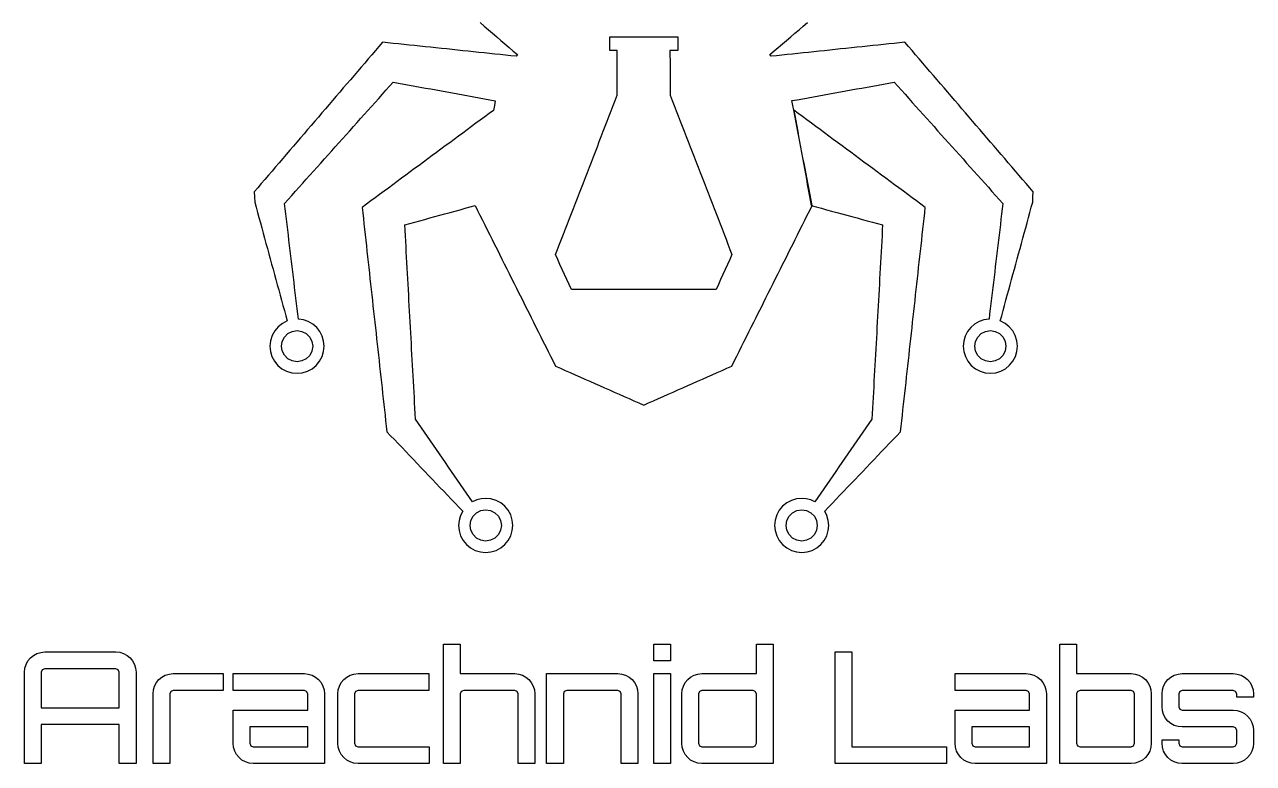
# Model space of a CAD drawing. Extents: x 0 to 20, y 0 to 20.
# Drawn here: x 0.05 to 19.96, y 0.04 to 12.01 of the extents above; entities that cross this region are included whole.
import ezdxf

# ---------------------------------------------------------------- set-up
doc = ezdxf.new("R2010")
doc.units = 0
doc.layers.get('0').update_dxf_attribs({"linetype": 'CONTINUOUS'})
doc.layers.add('Beaker', color=7, linetype='CONTINUOUS')

msp = doc.modelspace()

# ---------------------------------------------------------------- linework, layer by layer
at = {"color": 7}
for points in [[(7.427802, 12.045437), (7.495167, 11.987982), (7.562446, 11.930601), (7.62982, 11.87314), (7.697167, 11.815702), (7.764511, 11.758265), (7.831816, 11.700863), (7.899087, 11.643488), (7.966433, 11.58605), (8.033682, 11.528694), (8.01409, 11.500697), (7.927494, 11.509757), (7.840858, 11.518816), (7.754115, 11.527903), (7.667486, 11.536963), (7.580849, 11.546022), (7.494183, 11.555081), (7.407443, 11.564169), (7.320716, 11.573257), (7.234157, 11.582316), (7.147488, 11.591375), (7.060792, 11.600463), (6.974086, 11.60955), (6.887371, 11.618638), (6.800783, 11.627697), (6.714072, 11.636785), (6.627475, 11.645844), (6.540899, 11.654903), (6.454207, 11.663963), (6.367638, 11.673022), (6.280965, 11.682081), (6.194401, 11.691141), (6.107797, 11.7002), (6.021083, 11.709288), (5.934424, 11.718347), (5.847746, 11.727406), (5.789956, 11.660048), (5.732212, 11.592744), (5.674457, 11.525428), (5.61667, 11.458076), (5.55895, 11.3908), (5.501204, 11.323496), (5.443385, 11.256104), (5.385588, 11.18874), (5.327855, 11.121447), (5.270117, 11.054151), (5.212357, 10.98683), (5.154638, 10.919557), (5.09688, 10.852238), (5.039114, 10.784908), (4.981369, 10.717604), (4.92357, 10.650237), (4.865772, 10.582871), (4.807946, 10.515471), (4.750189, 10.448152), (4.692441, 10.380845), (4.634695, 10.313538), (4.576921, 10.2462), (4.519166, 10.178884), (4.46141, 10.111568), (4.403682, 10.044284), (4.34589, 9.976923), (4.288157, 9.909633), (4.230391, 9.842306), (4.172582, 9.774925), (4.114783, 9.707559), (4.056996, 9.640204), (3.999203, 9.572846), (3.941441, 9.505522), (3.883705, 9.438226), (3.825976, 9.370941), (3.768168, 9.303563), (3.772365, 9.220996), (3.776561, 9.138429), (3.799424, 9.054759), (3.822293, 8.971069), (3.845156, 8.887404), (3.868024, 8.803711), (3.890887, 8.720046), (3.913769, 8.636308), (3.936646, 8.552587), (3.95952, 8.468877), (3.982426, 8.385051), (4.005291, 8.301372), (4.028148, 8.217722), (4.051048, 8.133919), (4.073936, 8.050164), (4.096836, 7.966361), (4.119715, 7.882631), (4.142609, 7.79885), (4.165486, 7.715129), (4.188343, 7.631484), (4.211234, 7.547712), (4.234126, 7.463937), (4.25698, 7.380295), (4.279879, 7.296495), (4.302751, 7.212791), (4.225006, 7.172681), (4.156582, 7.118153), (4.100077, 7.051368), (4.0578, 6.974798), (4.031666, 6.891325), (4.022861, 6.80415), (4.031254, 6.718343), (4.056293, 6.635883), (4.096985, 6.559999), (4.151732, 6.493409), (4.218271, 6.438754), (4.294155, 6.398097), (4.376638, 6.373092), (4.462289, 6.364738), (4.547954, 6.373092), (4.630325, 6.398069), (4.706281, 6.438751), (4.77293, 6.493508), (4.82763, 6.56007), (4.86832, 6.635982), (4.89335, 6.718492), (4.901715, 6.804164), (4.893881, 6.887021), (4.870442, 6.966803), (4.832219, 7.040553), (4.780608, 7.105806), (4.717643, 7.160136), (4.645547, 7.201674), (4.56692, 7.22888), (4.484679, 7.240818), (4.474494, 7.326111), (4.46432, 7.411314), (4.454137, 7.496599), (4.443957, 7.581853), (4.433778, 7.667115), (4.423595, 7.752399), (4.413418, 7.837645), (4.403241, 7.922867), (4.393064, 8.008096), (4.382896, 8.093245), (4.37271, 8.178547), (4.362536, 8.263761), (4.352362, 8.348969), (4.342185, 8.434195), (4.332011, 8.519395), (4.321837, 8.604598), (4.311669, 8.689761), (4.301483, 8.775071), (4.291295, 8.860393), (4.281124, 8.94557), (4.27095, 9.030776), (4.260764, 9.116077), (4.319465, 9.18159), (4.37816, 9.247096), (4.436901, 9.312657), (4.495598, 9.378166), (4.554273, 9.44365), (4.612955, 9.509142), (4.671662, 9.574663), (4.730302, 9.640108), (4.78894, 9.705552), (4.847626, 9.771048), (4.906355, 9.836594), (4.965041, 9.902092), (5.023698, 9.967556), (5.082407, 10.033077), (5.141118, 10.098603), (5.199744, 10.164031), (5.258454, 10.229557), (5.317159, 10.295075), (5.375811, 10.360534), (5.43449, 10.426023), (5.493187, 10.49153), (5.551857, 10.557011), (5.610518, 10.622478), (5.669212, 10.687985), (5.727847, 10.753426), (5.786519, 10.818908), (5.845184, 10.88438), (5.903906, 10.949918), (5.962579, 11.015399), (6.021268, 11.0809), (6.108308, 11.065152), (6.195299, 11.049404), (6.282288, 11.033656), (6.369438, 11.01788), (6.456431, 11.002132), (6.543526, 10.986356), (6.63061, 10.970579), (6.717763, 10.954803), (6.804865, 10.939027), (6.891983, 10.923251), (6.979033, 10.907475), (7.066056, 10.891727), (7.15303, 10.875979), (7.240105, 10.860202), (7.327213, 10.844426), (7.414253, 10.828678), (7.501226, 10.81293), (7.588394, 10.797154), (7.675415, 10.781406), (7.660022, 10.703036), (7.644627, 10.624665), (7.573701, 10.572217), (7.502781, 10.519775), (7.431806, 10.467293), (7.360885, 10.414847), (7.289989, 10.362422), (7.219086, 10.30999), (7.148153, 10.257537), (7.0773, 10.205142), (7.006449, 10.15275), (6.935541, 10.100316), (6.864581, 10.047843), (6.793672, 9.995409), (6.722799, 9.943), (6.651863, 9.890543), (6.580924, 9.838087), (6.510089, 9.785706), (6.439151, 9.73325), (6.36822, 9.680799), (6.297352, 9.628393), (6.226452, 9.575964), (6.155532, 9.523519), (6.084642, 9.471099), (6.013764, 9.418685), (5.942845, 9.366245), (5.871999, 9.313856), (5.801107, 9.261433), (5.730224, 9.209016), (5.659272, 9.156548), (5.58838, 9.104125), (5.517468, 9.051688), (5.527238, 8.963011), (5.537006, 8.87434), (5.546759, 8.785818), (5.556513, 8.697282), (5.566275, 8.608673), (5.576043, 8.520004), (5.585808, 8.431361), (5.595564, 8.342808), (5.605335, 8.254123), (5.6151, 8.165488), (5.624862, 8.07689), (5.634618, 7.988332), (5.644386, 7.899669), (5.654151, 7.811031), (5.663913, 7.722433), (5.67368, 7.633779), (5.683442, 7.545172), (5.693207, 7.456535), (5.702972, 7.367897), (5.71274, 7.279226), (5.722496, 7.190681), (5.732253, 7.10212), (5.742021, 7.013454), (5.751785, 6.924817), (5.761545, 6.836238), (5.771301, 6.74768), (5.781063, 6.659079), (5.790822, 6.570489), (5.800584, 6.481877), (5.810347, 6.393277), (5.8201, 6.304746), (5.829859, 6.216157), (5.839619, 6.127561), (5.849383, 6.038927), (5.859146, 5.95032), (5.868905, 5.861734), (5.878656, 5.77322), (5.888423, 5.684549), (5.898185, 5.595939), (5.90795, 5.507313), (5.917709, 5.418724), (5.979167, 5.354326), (6.040643, 5.289909), (6.102073, 5.225543), (6.163461, 5.161216), (6.224953, 5.096784), (6.286417, 5.032378), (6.347874, 4.967984), (6.409304, 4.903614), (6.470781, 4.839194), (6.532242, 4.774794), (6.593672, 4.710428), (6.655052, 4.646109), (6.71653, 4.581692), (6.777902, 4.517385), (6.839304, 4.453044), (6.900713, 4.388697), (6.962174, 4.324297), (7.023555, 4.259978), (7.084966, 4.195632), (7.146424, 4.131232), (7.109918, 4.059321), (7.087013, 3.982004), (7.079252, 3.901723), (7.087639, 3.815916), (7.11267, 3.733456), (7.153351, 3.657572), (7.208087, 3.590982), (7.274621, 3.536327), (7.350507, 3.49567), (7.433002, 3.470665), (7.518678, 3.462311), (7.604487, 3.470721), (7.686946, 3.495755), (7.762829, 3.536457), (7.829419, 3.591213), (7.884074, 3.657759), (7.924733, 3.733643), (7.949743, 3.816111), (7.958103, 3.901737), (7.949741, 3.987315), (7.924716, 4.069524), (7.883954, 4.145097), (7.829124, 4.211222), (7.762451, 4.265392), (7.686506, 4.305552), (7.60416, 4.330162), (7.518677, 4.338374), (7.444891, 4.332052), (7.373349, 4.313144), (7.305961, 4.28239), (7.25736, 4.352934), (7.208787, 4.423439), (7.160215, 4.493944), (7.111552, 4.564578), (7.062977, 4.635086), (7.014345, 4.705675), (6.965719, 4.776256), (6.917154, 4.84675), (6.868513, 4.917353), (6.819862, 4.987971), (6.771248, 5.058535), (6.722649, 5.129076), (6.674076, 5.199581), (6.625446, 5.270168), (6.576798, 5.340782), (6.528186, 5.411341), (6.479613, 5.481848), (6.430928, 5.552514), (6.382326, 5.623061), (6.377503, 5.710485), (6.372686, 5.797838), (6.367865, 5.885209), (6.363042, 5.97263), (6.358225, 6.059947), (6.353407, 6.147306), (6.348581, 6.234772), (6.343758, 6.322207), (6.33894, 6.409544), (6.334123, 6.496889), (6.329302, 6.584268), (6.324485, 6.671584), (6.319664, 6.75896), (6.314844, 6.846348), (6.310027, 6.933704), (6.305203, 7.021139), (6.30038, 7.108577), (6.295554, 7.196055), (6.290734, 7.283431), (6.285914, 7.37079), (6.281096, 7.458149), (6.276276, 7.545548), (6.271455, 7.632918), (6.266635, 7.720291), (6.261817, 7.807622), (6.256994, 7.895049), (6.252177, 7.982385), (6.247356, 8.069772), (6.242533, 8.157225), (6.23771, 8.244663), (6.232887, 8.332084), (6.228064, 8.419511), (6.223243, 8.506892), (6.218426, 8.594234), (6.213608, 8.681565), (6.208785, 8.769018), (6.290138, 8.791398), (6.37152, 8.813806), (6.452899, 8.836215), (6.534296, 8.858623), (6.615738, 8.881032), (6.697041, 8.903412), (6.778367, 8.925792), (6.859675, 8.948172), (6.941084, 8.970581), (7.022416, 8.992961), (7.10382, 9.015369), (7.185273, 9.037778), (7.266524, 9.06013), (7.347935, 9.082538), (7.387374, 9.003745), (7.426788, 8.925002), (7.466212, 8.846239), (7.505668, 8.767412), (7.545078, 8.688675), (7.584521, 8.609872), (7.623989, 8.531022), (7.663459, 8.452167), (7.702877, 8.373418), (7.742325, 8.294605), (7.781781, 8.215777), (7.821242, 8.136941), (7.860644, 8.058224), (7.900063, 7.97947), (7.939495, 7.90069), (7.978921, 7.821922), (8.018364, 7.743123), (8.057814, 7.664307), (8.097282, 7.585457), (8.136728, 7.506649), (8.176162, 7.427866), (8.215561, 7.349152), (8.255029, 7.270299), (8.294475, 7.191494), (8.333952, 7.112624), (8.373396, 7.033819), (8.412789, 6.955119), (8.452195, 6.87639), (8.491624, 6.797619), (8.531112, 6.71873), (8.570515, 6.640006), (8.609983, 6.561156), (8.649421, 6.482366), (8.728866, 6.447229), (8.808316, 6.412089), (8.887813, 6.376933), (8.96726, 6.341794), (9.04672, 6.306651), (9.12612, 6.271534), (9.20554, 6.236412), (9.285011, 6.201264), (9.364482, 6.166116), (9.443953, 6.130968), (9.523408, 6.095828), (9.602903, 6.060669), (9.682341, 6.025535), (9.761858, 5.990368), (9.841334, 5.95522), (9.920831, 5.92006), (10.000188, 5.884963), (10.079656, 5.849815), (10.158946, 5.884952), (10.23824, 5.920091), (10.317581, 5.955251), (10.396873, 5.990387), (10.476178, 6.02553), (10.555423, 6.060647), (10.634686, 6.095769), (10.714002, 6.130917), (10.793318, 6.166065), (10.872633, 6.201213), (10.951932, 6.236355), (11.031272, 6.271512), (11.110554, 6.306646), (11.189916, 6.341813), (11.269236, 6.376964), (11.348578, 6.412123), (11.427779, 6.44722), (11.507092, 6.482366), (11.54653, 6.561159), (11.585945, 6.639902), (11.625369, 6.718665), (11.664825, 6.797492), (11.704235, 6.876229), (11.743678, 6.955031), (11.783146, 7.033881), (11.822616, 7.112737), (11.862033, 7.191486), (11.901482, 7.270299), (11.940938, 7.349126), (11.980399, 7.427962), (12.0198, 7.50668), (12.059219, 7.585434), (12.098651, 7.664213), (12.138077, 7.742982), (12.177521, 7.821781), (12.216971, 7.900597), (12.256439, 7.979447), (12.295885, 8.058255), (12.335318, 8.137037), (12.374717, 8.215752), (12.414186, 8.294605), (12.453632, 8.37341), (12.493109, 8.45228), (12.532553, 8.531084), (12.571946, 8.609785), (12.611352, 8.688514), (12.650781, 8.767285), (12.690268, 8.846174), (12.729671, 8.924897), (12.769139, 9.003747), (12.808577, 9.082538), (12.792098, 9.168359), (12.775616, 9.254183), (12.759126, 9.340058), (12.742644, 9.425878), (12.726163, 9.511716), (12.709692, 9.597487), (12.693219, 9.683276), (12.676734, 9.769126), (12.66025, 9.854972), (12.643765, 9.940821), (12.627283, 10.026651), (12.610793, 10.112522), (12.594314, 10.198335), (12.577818, 10.284232), (12.561333, 10.370084), (12.544843, 10.455959), (12.528381, 10.541684), (12.511897, 10.627527), (12.496501, 10.704498), (12.481106, 10.781468), (12.568293, 10.797216), (12.655431, 10.812964), (12.742567, 10.828712), (12.829865, 10.844488), (12.917005, 10.860236), (13.004247, 10.876012), (13.091479, 10.891789), (13.17878, 10.907565), (13.266029, 10.923341), (13.353294, 10.939117), (13.440492, 10.954865), (13.527662, 10.970613), (13.614783, 10.986361), (13.702006, 11.002138), (13.789261, 11.017914), (13.876448, 11.033662), (13.963568, 11.04941), (14.050884, 11.065186), (14.138051, 11.080934), (14.196752, 11.015422), (14.255447, 10.949912), (14.314188, 10.884355), (14.372885, 10.818846), (14.431561, 10.753361), (14.490243, 10.687869), (14.548949, 10.622348), (14.607589, 10.556904), (14.666227, 10.491459), (14.724913, 10.425964), (14.783642, 10.360418), (14.842329, 10.29492), (14.900986, 10.229455), (14.959694, 10.163935), (15.018405, 10.098408), (15.077031, 10.032978), (15.135742, 9.967454), (15.194446, 9.901937), (15.253098, 9.836478), (15.311778, 9.770988), (15.370474, 9.705482), (15.429144, 9.64), (15.487805, 9.574531), (15.5465, 9.509027), (15.605134, 9.443585), (15.663806, 9.378104), (15.722472, 9.312631), (15.781194, 9.247094), (15.839866, 9.181612), (15.898556, 9.116111), (15.88837, 9.030815), (15.878196, 8.945615), (15.868014, 8.860328), (15.857834, 8.775077), (15.847654, 8.689815), (15.837471, 8.60453), (15.827292, 8.519285), (15.817115, 8.434059), (15.806938, 8.348834), (15.796769, 8.263682), (15.786584, 8.178383), (15.77641, 8.093166), (15.766236, 8.00796), (15.756059, 7.922735), (15.745885, 7.837532), (15.735711, 7.752332), (15.725542, 7.667168), (15.715357, 7.581858), (15.705169, 7.496537), (15.694997, 7.411359), (15.684823, 7.326151), (15.674638, 7.240852), (15.59233, 7.228914), (15.513739, 7.201736), (15.441684, 7.160232), (15.378738, 7.10593), (15.327111, 7.040669), (15.288852, 6.966837), (15.265422, 6.887024), (15.257602, 6.804223), (15.265998, 6.718416), (15.291045, 6.635957), (15.331748, 6.560073), (15.386506, 6.493482), (15.453051, 6.438827), (15.528933, 6.39817), (15.611403, 6.373165), (15.697029, 6.364812), (15.782582, 6.373165), (15.864778, 6.398198), (15.940452, 6.43903), (16.006549, 6.493863), (16.060701, 6.560527), (16.100849, 6.636456), (16.125444, 6.71878), (16.133654, 6.804237), (16.125108, 6.891023), (16.099542, 6.974499), (16.057963, 7.051153), (16.002111, 7.118068), (15.934099, 7.17274), (15.856564, 7.212878), (15.879427, 7.296548), (15.902296, 7.380239), (15.925159, 7.463901), (15.948027, 7.547594), (15.97089, 7.631258), (15.993772, 7.714997), (16.016649, 7.798718), (16.039523, 7.882428), (16.062429, 7.966253), (16.085294, 8.049932), (16.108151, 8.133583), (16.131051, 8.217386), (16.153939, 8.301141), (16.176839, 8.384944), (16.199718, 8.468674), (16.222612, 8.552454), (16.245489, 8.636176), (16.268346, 8.719821), (16.291237, 8.803593), (16.314131, 8.887367), (16.336986, 8.97101), (16.359885, 9.054813), (16.382759, 9.138517), (16.386956, 9.221084), (16.391153, 9.303651), (16.333362, 9.371009), (16.275618, 9.43831), (16.217864, 9.505626), (16.160076, 9.572981), (16.102356, 9.640257), (16.04461, 9.707562), (15.98679, 9.774953), (15.928994, 9.842317), (15.871261, 9.909607), (15.813523, 9.976903), (15.755764, 10.044225), (15.698044, 10.111501), (15.640286, 10.178819), (15.582521, 10.246146), (15.524775, 10.313453), (15.466977, 10.38082), (15.409179, 10.448186), (15.351352, 10.515586), (15.293595, 10.582902), (15.235847, 10.650212), (15.178101, 10.717516), (15.120327, 10.784855), (15.062572, 10.85217), (15.004816, 10.919489), (14.947088, 10.986773), (14.889296, 11.054131), (14.831563, 11.121422), (14.773797, 11.188751), (14.715988, 11.256129), (14.658189, 11.323498), (14.600402, 11.390851), (14.54261, 11.458211), (14.484847, 11.525536), (14.427111, 11.592829), (14.369382, 11.660116), (14.311574, 11.727494), (14.224867, 11.718434), (14.138119, 11.709375), (14.051264, 11.700288), (13.964522, 11.691228), (13.877774, 11.682169), (13.790996, 11.67311), (13.704143, 11.664022), (13.617305, 11.654934), (13.530634, 11.645875), (13.443852, 11.636816), (13.357045, 11.627728), (13.270227, 11.618641), (13.1834, 11.609553), (13.096699, 11.600494), (13.009877, 11.591406), (12.923168, 11.582347), (12.83648, 11.573288), (12.749676, 11.5642), (12.662995, 11.555141), (12.57621, 11.546081), (12.489534, 11.537022), (12.402819, 11.527963), (12.315992, 11.518875), (12.229221, 11.509816), (12.142432, 11.500756), (12.125639, 11.528753), (12.193008, 11.586211), (12.260342, 11.64364), (12.327602, 11.701004), (12.394986, 11.758473), (12.462265, 11.815855), (12.529633, 11.873312), (12.59693, 11.930708), (12.66422, 11.988098), (12.731501, 12.045479)], [(9.528268, 11.814159), (9.591243, 11.814159), (9.654218, 11.814159), (9.739305, 11.814159), (9.824346, 11.814159), (9.909359, 11.814159), (9.994414, 11.814159), (10.079437, 11.814159), (10.164643, 11.814159), (10.249725, 11.814159), (10.334816, 11.814159), (10.420005, 11.814159), (10.505082, 11.814159), (10.568057, 11.814159), (10.631032, 11.814159), (10.631032, 11.741464), (10.631032, 11.668597), (10.631032, 11.595846), (10.568057, 11.595846), (10.505082, 11.595846), (10.505393, 11.515012), (10.505703, 11.434223), (10.506013, 11.353276), (10.506324, 11.272473), (10.506634, 11.191599), (10.506945, 11.110723), (10.507255, 11.029903), (10.507566, 10.948975), (10.507876, 10.868133), (10.540221, 10.784832), (10.572543, 10.701588), (10.604866, 10.618344), (10.637196, 10.535082), (10.669527, 10.451816), (10.701837, 10.368602), (10.734151, 10.285381), (10.766484, 10.202108), (10.798775, 10.118949), (10.831066, 10.035786), (10.863371, 9.952587), (10.895713, 9.869289), (10.928013, 9.786104), (10.960343, 9.702843), (10.992655, 9.619627), (11.024982, 9.536368), (11.057324, 9.453073), (11.089643, 9.36984), (11.121983, 9.286551), (11.15428, 9.203374), (11.186581, 9.120184), (11.218887, 9.036982), (11.251236, 8.95367), (11.283571, 8.870395), (11.31587, 8.78721), (11.348185, 8.703985), (11.380519, 8.620713), (11.412847, 8.537457), (11.445169, 8.454213), (11.477497, 8.370954), (11.50988, 8.287552), (11.473124, 8.207249), (11.436346, 8.126897), (11.399545, 8.046495), (11.362772, 7.966155), (11.325966, 7.885741), (11.289146, 7.805296), (11.252382, 7.724976), (11.165598, 7.724976), (11.078646, 7.724976), (10.991782, 7.724976), (10.904922, 7.724976), (10.818119, 7.724976), (10.731223, 7.724976), (10.644333, 7.724976), (10.557427, 7.724976), (10.470546, 7.724976), (10.383633, 7.724976), (10.296849, 7.724976), (10.209987, 7.724976), (10.123138, 7.724976), (10.036238, 7.724976), (9.949344, 7.724976), (9.862553, 7.724976), (9.775677, 7.724976), (9.688758, 7.724976), (9.601953, 7.724976), (9.515089, 7.724976), (9.428256, 7.724976), (9.341354, 7.724976), (9.254403, 7.724976), (9.167487, 7.724976), (9.080627, 7.724976), (8.993741, 7.724976), (8.906908, 7.724976), (8.870152, 7.805279), (8.833375, 7.885631), (8.796573, 7.966036), (8.759801, 8.046373), (8.722995, 8.126787), (8.686174, 8.207232), (8.64941, 8.287552), (8.681755, 8.370853), (8.714077, 8.454097), (8.7464, 8.537341), (8.77873, 8.620605), (8.811061, 8.703872), (8.843372, 8.787085), (8.875685, 8.870304), (8.908018, 8.953577), (8.940309, 9.036739), (8.9726, 9.119902), (9.004905, 9.203101), (9.037247, 9.286396), (9.069548, 9.369581), (9.101877, 9.452845), (9.134189, 9.536061), (9.166517, 9.619316), (9.198859, 9.702611), (9.231178, 9.785847), (9.263518, 9.869137), (9.295814, 9.952313), (9.328116, 10.035504), (9.360422, 10.118706), (9.392771, 10.202018), (9.425105, 10.285293), (9.457405, 10.368478), (9.48972, 10.451703), (9.522053, 10.534972), (9.554381, 10.618231), (9.586703, 10.701475), (9.619031, 10.784733), (9.651415, 10.868133), (9.651415, 10.948967), (9.651415, 11.029756), (9.651415, 11.110706), (9.651415, 11.191506), (9.651415, 11.272379), (9.651415, 11.353259), (9.651415, 11.434079), (9.651415, 11.515003), (9.651415, 11.595846), (9.589839, 11.595846), (9.528263, 11.595846), (9.528265, 11.66854), (9.528266, 11.74141), (9.528268, 11.814159)], [(12.511905, 10.627533), (12.527503, 10.541712), (12.543104, 10.455888), (12.558714, 10.370013), (12.574313, 10.284192), (12.589914, 10.198357), (12.605504, 10.112584), (12.621097, 10.026794), (12.636701, 9.940945), (12.652305, 9.855099), (12.667909, 9.769253), (12.68351, 9.68342), (12.69912, 9.597549), (12.714715, 9.511736), (12.730328, 9.425839), (12.745932, 9.339987), (12.761542, 9.254112), (12.777123, 9.168387), (12.792727, 9.082544), (12.875413, 9.060164), (12.958127, 9.037755), (13.040839, 9.015347), (13.12357, 8.992938), (13.206346, 8.97053), (13.288981, 8.94815), (13.371639, 8.925769), (13.454279, 8.903389), (13.537021, 8.880981), (13.619685, 8.858601), (13.702422, 8.836192), (13.785209, 8.813784), (13.867792, 8.791432), (13.950536, 8.769023), (13.945713, 8.681599), (13.940895, 8.594243), (13.936075, 8.506873), (13.931252, 8.419454), (13.926434, 8.332135), (13.921617, 8.244778), (13.916791, 8.157309), (13.911967, 8.069877), (13.90715, 7.982538), (13.902332, 7.895193), (13.897512, 7.807817), (13.892695, 7.720497), (13.887874, 7.633124), (13.883054, 7.545737), (13.878236, 7.458378), (13.873413, 7.370942), (13.86859, 7.283507), (13.863764, 7.196027), (13.858944, 7.108653), (13.854126, 7.021292), (13.849309, 6.933935), (13.844488, 6.846534), (13.839668, 6.759164), (13.834847, 6.671793), (13.83003, 6.584462), (13.825207, 6.497036), (13.820389, 6.409699), (13.815569, 6.322312), (13.810746, 6.234857), (13.805922, 6.147419), (13.801099, 6.06), (13.796276, 5.972573), (13.791456, 5.885192), (13.786638, 5.797847), (13.781821, 5.710516), (13.776998, 5.623067), (13.728397, 5.55252), (13.679823, 5.482015), (13.631251, 5.411513), (13.582588, 5.340878), (13.534013, 5.270371), (13.485382, 5.199781), (13.436756, 5.1292), (13.38819, 5.058707), (13.339549, 4.988103), (13.290899, 4.917486), (13.242285, 4.846922), (13.193685, 4.77638), (13.145113, 4.705875), (13.096483, 4.635289), (13.047834, 4.564674), (12.999223, 4.494113), (12.950649, 4.423608), (12.901964, 4.352942), (12.853362, 4.282395), (12.785985, 4.313115), (12.714381, 4.332052), (12.640647, 4.338374), (12.555124, 4.330162), (12.472841, 4.305608), (12.396814, 4.265423), (12.330106, 4.211213), (12.275269, 4.145035), (12.23455, 4.069462), (12.209567, 3.987295), (12.201219, 3.901754), (12.20961, 3.815947), (12.234637, 3.733487), (12.275318, 3.657603), (12.330055, 3.591013), (12.396588, 3.536358), (12.472474, 3.495701), (12.554969, 3.470696), (12.640645, 3.462342), (12.726198, 3.470696), (12.808394, 3.495729), (12.884068, 3.536561), (12.950165, 3.591391), (13.004317, 3.658058), (13.044465, 3.733984), (13.06906, 3.816311), (13.07727, 3.901768), (13.070251, 3.98188), (13.048692, 4.059361), (13.012894, 4.131277), (13.074352, 4.195677), (13.135828, 4.260091), (13.197258, 4.324461), (13.258646, 4.388785), (13.320138, 4.453219), (13.381602, 4.517622), (13.443059, 4.582019), (13.504489, 4.646389), (13.565966, 4.710806), (13.627427, 4.775209), (13.688856, 4.839575), (13.750237, 4.903891), (13.811715, 4.968311), (13.873086, 5.032618), (13.934489, 5.096956), (13.995898, 5.161303), (14.057359, 5.225706), (14.118739, 5.290022), (14.180151, 5.354371), (14.241609, 5.418769), (14.251379, 5.507446), (14.261147, 5.596117), (14.270901, 5.684639), (14.280654, 5.773175), (14.290416, 5.861784), (14.300184, 5.950453), (14.309949, 6.039096), (14.319705, 6.127649), (14.329476, 6.216334), (14.339241, 6.304969), (14.349003, 6.393567), (14.358759, 6.482126), (14.368527, 6.570789), (14.378292, 6.659426), (14.388054, 6.748024), (14.397822, 6.836679), (14.407584, 6.925285), (14.417348, 7.013923), (14.427113, 7.10256), (14.436884, 7.191232), (14.446637, 7.279776), (14.456394, 7.368337), (14.466162, 7.457003), (14.475927, 7.545641), (14.485686, 7.634219), (14.495442, 7.722777), (14.505204, 7.811378), (14.514963, 7.899968), (14.524726, 7.98858), (14.534488, 8.077181), (14.544241, 8.165711), (14.554, 8.254301), (14.56376, 8.342896), (14.573525, 8.431531), (14.583287, 8.520137), (14.593046, 8.608724), (14.602797, 8.697237), (14.612564, 8.785909), (14.622326, 8.874518), (14.632091, 8.963144), (14.641851, 9.051734), (14.570831, 9.104275), (14.499818, 9.156811), (14.42875, 9.209389), (14.357736, 9.261927), (14.286746, 9.314446), (14.21575, 9.36697), (14.144723, 9.419517), (14.073777, 9.472002), (14.002833, 9.52449), (13.931831, 9.577017), (13.860779, 9.629584), (13.789776, 9.682111), (13.71881, 9.734613), (13.647781, 9.787162), (13.576748, 9.839712), (13.50582, 9.892189), (13.434788, 9.944738), (13.363764, 9.997283), (13.292803, 10.049779), (13.22181, 10.102303), (13.150796, 10.154839), (13.079813, 10.207355), (13.008841, 10.259859), (12.93783, 10.312395), (12.86689, 10.364877), (12.795905, 10.417393), (12.724929, 10.469903), (12.653883, 10.522464), (12.582899, 10.57498), (12.511892, 10.62751)], [(4.462269, 7.056042), (4.540566, 7.043821), (4.61134, 7.008205), (4.667855, 6.952652), (4.704413, 6.882348), (4.716969, 6.804136), (4.704413, 6.725935), (4.667895, 6.655681), (4.611336, 6.600064), (4.54051, 6.564433), (4.462269, 6.552241), (4.384402, 6.564405), (4.314125, 6.600123), (4.258339, 6.655887), (4.222553, 6.726248), (4.210369, 6.804133), (4.222533, 6.882035), (4.258233, 6.952316), (4.313982, 7.008089), (4.38435, 7.043858), (4.462269, 7.056022), (4.462269, 7.056022)], [(15.697029, 7.056022), (15.77493, 7.043858), (15.845212, 7.008177), (15.900984, 6.952441), (15.936754, 6.882068), (15.948929, 6.804113), (15.936743, 6.726189), (15.900959, 6.655828), (15.845235, 6.600123), (15.774911, 6.564382), (15.697028, 6.552218), (15.618698, 6.564467), (15.547918, 6.600117), (15.491417, 6.655695), (15.454876, 6.725991), (15.442328, 6.804133), (15.454893, 6.882404), (15.491429, 6.952669), (15.548001, 7.008258), (15.618822, 7.043855), (15.697029, 7.056047), (15.697029, 7.056047)], [(7.518661, 4.153592), (7.596957, 4.141372), (7.667731, 4.105755), (7.724246, 4.050203), (7.760804, 3.979898), (7.77336, 3.901686), (7.760737, 3.823019), (7.724268, 3.752261), (7.667975, 3.695997), (7.597183, 3.659565), (7.518662, 3.646978), (7.440392, 3.659537), (7.370127, 3.69609), (7.314605, 3.752582), (7.279005, 3.82329), (7.266762, 3.901664), (7.278909, 3.979565), (7.314664, 4.049971), (7.370378, 4.105679), (7.440722, 4.141406), (7.518661, 4.153569), (7.518661, 4.153569)], [(12.640638, 4.153569), (12.718563, 4.141377), (12.788923, 4.105594), (12.844628, 4.04987), (12.880369, 3.979548), (12.892538, 3.901664), (12.880323, 3.823369), (12.844706, 3.752594), (12.789154, 3.696079), (12.718851, 3.65952), (12.640639, 3.646961), (12.562123, 3.65952), (12.491288, 3.695983), (12.434979, 3.752295), (12.398522, 3.823115), (12.385938, 3.901647), (12.398503, 3.979915), (12.435038, 4.050183), (12.49161, 4.105772), (12.562432, 4.141369), (12.640639, 4.153533), (12.640639, 4.153533)]]:
    msp.add_lwpolyline(points, dxfattribs=at)
at = {"layer": 'Beaker', "color": 7}
for points in [[(1.527589, 1.850405), (1.591565, 1.844393), (1.652979, 1.825343), (1.709095, 1.795453), (1.758307, 1.755126), (1.798636, 1.705913), (1.828526, 1.649798), (1.847576, 1.588384), (1.853604, 1.524407), (1.853604, 1.437375), (1.853604, 1.350341), (1.853604, 1.263255), (1.853604, 1.17615), (1.853604, 1.089141), (1.853604, 1.002149), (1.853604, 0.915134), (1.853604, 0.82817), (1.853604, 0.741212), (1.853604, 0.6542), (1.853604, 0.567123), (1.853604, 0.480024), (1.853604, 0.39297), (1.853604, 0.305907), (1.853604, 0.218892), (1.853604, 0.131827), (1.853604, 0.044801), (1.785958, 0.044801), (1.718226, 0.044801), (1.650432, 0.044801), (1.582761, 0.044801), (1.582761, 0.123879), (1.582761, 0.202938), (1.582761, 0.281881), (1.582761, 0.360878), (1.582761, 0.439835), (1.582761, 0.518841), (1.582761, 0.59773), (1.582761, 0.676767), (1.498483, 0.676767), (1.414189, 0.676767), (1.329849, 0.676767), (1.245647, 0.676767), (1.16138, 0.676767), (1.077158, 0.676767), (0.992852, 0.676767), (0.908551, 0.676767), (0.824379, 0.676767), (0.740101, 0.676767), (0.655862, 0.676767), (0.571631, 0.676767), (0.487361, 0.676767), (0.403083, 0.676767), (0.318825, 0.676767), (0.318825, 0.597688), (0.318825, 0.518629), (0.318825, 0.439686), (0.318825, 0.360689), (0.318825, 0.281732), (0.318825, 0.202726), (0.318825, 0.123837), (0.318825, 0.044801), (0.251179, 0.044801), (0.183447, 0.044801), (0.115653, 0.044801), (0.047982, 0.044801), (0.047982, 0.131832), (0.047982, 0.218867), (0.047982, 0.305952), (0.047982, 0.393057), (0.047982, 0.480063), (0.047982, 0.567058), (0.047982, 0.654073), (0.047982, 0.741034), (0.047982, 0.827995), (0.047982, 0.915007), (0.047982, 1.002081), (0.047982, 1.089184), (0.047982, 1.176235), (0.047982, 1.263301), (0.047982, 1.350315), (0.047982, 1.437381), (0.047982, 1.524407), (0.054009, 1.588384), (0.07306, 1.649798), (0.102948, 1.705913), (0.143278, 1.755126), (0.191353, 1.795112), (0.246099, 1.825343), (0.308791, 1.84428), (0.373997, 1.850433), (0.462721, 1.850433), (0.551466, 1.850433), (0.640175, 1.850433), (0.728842, 1.850433), (0.817511, 1.850433), (0.906274, 1.850433), (0.995039, 1.850433), (1.083791, 1.850433), (1.172481, 1.850433), (1.261233, 1.850433), (1.350028, 1.850433), (1.438826, 1.850433), (1.527589, 1.850433)], [(7.990055, 1.499312), (8.054032, 1.493272), (8.115446, 1.474222), (8.17064, 1.444538), (8.218266, 1.404005), (8.258596, 1.354791), (8.288485, 1.298677), (8.309386, 1.237508), (8.316069, 1.173286), (8.316069, 1.086491), (8.316069, 0.999674), (8.316069, 0.912893), (8.316069, 0.826155), (8.316069, 0.739414), (8.316069, 0.65258), (8.316069, 0.565746), (8.316069, 0.47892), (8.316069, 0.39216), (8.316069, 0.305337), (8.316069, 0.218472), (8.316069, 0.131606), (8.316069, 0.044772), (8.248423, 0.044772), (8.180691, 0.044772), (8.112897, 0.044772), (8.045226, 0.044772), (8.045226, 0.131567), (8.045226, 0.218384), (8.045226, 0.305162), (8.045226, 0.391903), (8.045226, 0.478644), (8.045226, 0.565478), (8.045226, 0.652312), (8.045226, 0.739135), (8.045226, 0.825898), (8.045226, 0.912719), (8.045226, 0.999584), (8.045226, 1.086452), (8.045226, 1.173286), (8.027672, 1.210903), (7.990055, 1.228457), (7.907296, 1.228457), (7.824583, 1.228457), (7.741897, 1.228457), (7.659169, 1.228457), (7.576473, 1.228457), (7.4936, 1.228457), (7.410846, 1.228457), (7.328084, 1.228457), (7.245226, 1.228457), (7.162478, 1.228457), (7.122353, 1.210903), (7.107305, 1.173286), (7.107305, 1.086491), (7.107305, 0.999674), (7.107305, 0.912893), (7.107305, 0.826155), (7.107305, 0.739414), (7.107305, 0.65258), (7.107305, 0.565746), (7.107305, 0.47892), (7.107305, 0.39216), (7.107305, 0.305337), (7.107305, 0.218472), (7.107305, 0.131606), (7.107305, 0.044772), (7.039658, 0.044772), (6.971927, 0.044772), (6.904133, 0.044772), (6.836461, 0.044772), (6.836461, 0.132603), (6.836461, 0.220337), (6.836461, 0.308159), (6.836461, 0.395944), (6.836461, 0.483744), (6.836461, 0.571563), (6.836461, 0.659342), (6.836461, 0.747099), (6.836461, 0.834859), (6.836461, 0.922543), (6.836461, 1.010379), (6.836461, 1.09813), (6.836461, 1.18587), (6.836461, 1.27363), (6.836461, 1.361364), (6.836461, 1.449099), (6.836461, 1.536794), (6.836461, 1.624641), (6.836461, 1.7125), (6.836461, 1.800206), (6.836461, 1.887949), (6.836461, 1.975785), (6.904108, 1.975785), (6.97184, 1.975785), (7.039633, 1.975785), (7.107305, 1.975785), (7.107305, 1.8963), (7.107305, 1.816964), (7.107305, 1.737471), (7.107305, 1.658076), (7.107305, 1.578732), (7.107305, 1.4993), (7.19558, 1.4993), (7.283808, 1.4993), (7.372006, 1.4993), (7.460249, 1.4993), (7.54855, 1.4993), (7.636934, 1.4993), (7.725189, 1.4993), (7.81345, 1.4993), (7.901811, 1.4993), (7.990053, 1.4993)], [(10.516241, 1.975796), (10.516241, 1.90815), (10.516241, 1.840417), (10.516241, 1.772624), (10.516241, 1.704953), (10.448595, 1.704953), (10.380863, 1.704953), (10.31307, 1.704953), (10.245398, 1.704953), (10.245398, 1.772599), (10.245398, 1.840329), (10.245398, 1.908125), (10.245398, 1.975796), (10.313045, 1.975796), (10.380777, 1.975796), (10.44857, 1.975796), (10.516241, 1.975796)], [(12.176373, 1.975796), (12.176373, 1.887966), (12.176373, 1.800231), (12.176373, 1.712409), (12.176373, 1.624621), (12.176373, 1.536825), (12.176373, 1.449003), (12.176373, 1.361223), (12.176373, 1.273466), (12.176373, 1.185706), (12.176373, 1.098023), (12.176373, 1.01019), (12.176373, 0.922438), (12.176373, 0.834698), (12.176373, 0.746938), (12.176373, 0.659204), (12.176373, 0.57147), (12.176373, 0.483775), (12.176373, 0.395927), (12.176373, 0.308069), (12.176373, 0.22036), (12.176373, 0.13262), (12.176373, 0.044784), (12.087648, 0.044784), (11.998903, 0.044784), (11.910195, 0.044784), (11.821527, 0.044784), (11.732859, 0.044784), (11.644096, 0.044784), (11.555331, 0.044784), (11.466578, 0.044784), (11.377888, 0.044784), (11.289137, 0.044784), (11.200341, 0.044784), (11.111544, 0.044784), (11.02278, 0.044784), (10.957574, 0.050936), (10.894882, 0.069873), (10.840136, 0.100102), (10.792062, 0.14009), (10.752074, 0.188167), (10.721843, 0.242912), (10.702912, 0.305605), (10.696765, 0.37081), (10.696765, 0.459949), (10.696765, 0.549041), (10.696765, 0.638308), (10.696765, 0.727414), (10.696765, 0.816599), (10.696765, 0.90579), (10.696765, 0.994916), (10.696765, 1.084157), (10.696765, 1.173308), (10.70279, 1.237285), (10.721843, 1.2987), (10.751731, 1.354814), (10.792062, 1.404028), (10.840136, 1.444013), (10.894882, 1.474245), (10.957574, 1.493182), (11.02278, 1.499334), (11.111056, 1.499334), (11.199284, 1.499334), (11.287482, 1.499334), (11.375725, 1.499334), (11.464025, 1.499334), (11.55241, 1.499334), (11.640665, 1.499334), (11.728925, 1.499334), (11.817287, 1.499334), (11.905529, 1.499334), (11.905529, 1.578819), (11.905529, 1.658155), (11.905529, 1.737648), (11.905529, 1.817043), (11.905529, 1.896387), (11.905529, 1.975819), (11.973176, 1.975819), (12.040907, 1.975819), (12.108701, 1.975819), (12.176373, 1.975819)], [(13.182082, 1.852914), (13.249728, 1.852914), (13.31746, 1.852914), (13.385254, 1.852914), (13.452925, 1.852914), (13.452925, 1.767522), (13.452925, 1.682124), (13.452925, 1.596678), (13.452925, 1.511284), (13.452925, 1.425875), (13.452925, 1.340534), (13.452925, 1.25517), (13.452925, 1.16975), (13.452925, 1.084329), (13.452925, 0.998909), (13.452925, 0.913509), (13.452925, 0.828063), (13.452925, 0.74268), (13.452925, 0.657211), (13.452925, 0.571786), (13.452925, 0.48634), (13.452925, 0.401041), (13.452925, 0.315627), (13.538178, 0.315627), (13.623436, 0.315627), (13.708743, 0.315627), (13.793998, 0.315627), (13.879266, 0.315627), (13.96447, 0.315627), (14.049694, 0.315627), (14.134974, 0.315627), (14.220255, 0.315627), (14.305535, 0.315627), (14.390797, 0.315627), (14.476103, 0.315627), (14.561347, 0.315627), (14.646677, 0.315627), (14.731962, 0.315627), (14.81727, 0.315627), (14.902428, 0.315627), (14.987704, 0.315627), (14.987704, 0.247981), (14.987704, 0.180247), (14.987704, 0.112455), (14.987704, 0.044784), (14.901678, 0.044784), (14.815644, 0.044784), (14.729584, 0.044784), (14.643651, 0.044784), (14.557718, 0.044784), (14.471657, 0.044784), (14.385726, 0.044784), (14.299711, 0.044784), (14.213725, 0.044784), (14.127726, 0.044784), (14.041803, 0.044784), (13.955758, 0.044784), (13.869763, 0.044784), (13.783733, 0.044784), (13.697795, 0.044784), (13.611767, 0.044784), (13.525794, 0.044784), (13.43979, 0.044784), (13.353927, 0.044784), (13.267922, 0.044784), (13.182082, 0.044784), (13.182082, 0.130929), (13.182082, 0.217083), (13.182082, 0.303262), (13.182082, 0.389315), (13.182082, 0.475367), (13.182082, 0.561547), (13.182082, 0.647596), (13.182082, 0.733733), (13.182082, 0.819836), (13.182082, 0.905956), (13.182082, 0.991998), (13.182082, 1.078163), (13.182082, 1.164277), (13.182082, 1.250426), (13.182082, 1.336484), (13.182082, 1.422632), (13.182082, 1.508724), (13.182082, 1.594847), (13.182082, 1.680829), (13.182082, 1.766954), (13.182082, 1.852914)], [(17.977208, 1.499312), (18.041185, 1.493272), (18.102599, 1.474222), (18.158715, 1.444332), (18.207927, 1.404005), (18.248256, 1.354791), (18.278146, 1.298677), (18.297196, 1.237263), (18.303224, 1.173286), (18.303224, 1.084146), (18.303224, 0.995051), (18.303224, 0.905787), (18.303224, 0.816678), (18.303224, 0.727493), (18.303224, 0.638305), (18.303224, 0.54918), (18.303224, 0.459935), (18.303224, 0.370787), (18.297074, 0.305582), (18.278146, 0.242889), (18.247913, 0.188144), (18.207927, 0.140067), (18.158715, 0.099738), (18.102599, 0.069851), (18.041185, 0.050801), (17.977208, 0.044789), (17.888484, 0.044789), (17.799739, 0.044789), (17.711031, 0.044789), (17.622363, 0.044789), (17.533695, 0.044789), (17.444932, 0.044789), (17.356167, 0.044789), (17.267414, 0.044789), (17.178724, 0.044789), (17.089973, 0.044789), (17.001177, 0.044789), (16.91238, 0.044789), (16.823616, 0.044789), (16.823616, 0.13262), (16.823616, 0.220354), (16.823616, 0.308176), (16.823616, 0.395961), (16.823616, 0.48376), (16.823616, 0.57158), (16.823616, 0.659359), (16.823616, 0.747116), (16.823616, 0.834876), (16.823616, 0.92256), (16.823616, 1.010396), (16.823616, 1.098147), (16.823616, 1.185887), (16.823616, 1.273647), (16.823616, 1.361381), (16.823616, 1.449116), (16.823616, 1.536811), (16.823616, 1.624658), (16.823616, 1.712517), (16.823616, 1.800223), (16.823616, 1.887966), (16.823616, 1.975802), (16.891263, 1.975802), (16.958995, 1.975802), (17.026788, 1.975802), (17.09446, 1.975802), (17.09446, 1.896317), (17.09446, 1.816981), (17.09446, 1.737488), (17.09446, 1.658093), (17.09446, 1.578749), (17.09446, 1.499317), (17.182735, 1.499317), (17.270963, 1.499317), (17.359161, 1.499317), (17.447404, 1.499317), (17.535704, 1.499317), (17.624089, 1.499317), (17.712344, 1.499317), (17.800605, 1.499317), (17.888966, 1.499317), (17.977208, 1.499317)], [(1.582761, 0.947621), (1.582761, 1.029956), (1.582761, 1.112337), (1.582761, 1.194774), (1.582761, 1.277144), (1.582761, 1.359589), (1.582761, 1.442069), (1.582761, 1.524418), (1.565206, 1.562036), (1.527589, 1.57959), (1.438865, 1.57959), (1.350119, 1.57959), (1.261411, 1.57959), (1.172743, 1.57959), (1.084075, 1.57959), (0.995312, 1.57959), (0.906547, 1.57959), (0.817795, 1.57959), (0.729104, 1.57959), (0.640353, 1.57959), (0.551558, 1.57959), (0.46276, 1.57959), (0.373997, 1.57959), (0.333872, 1.562036), (0.318825, 1.524418), (0.318825, 1.442083), (0.318825, 1.359702), (0.318825, 1.277265), (0.318825, 1.194896), (0.318825, 1.11245), (0.318825, 1.029973), (0.318825, 0.947621), (0.403102, 0.947621), (0.487396, 0.947621), (0.571736, 0.947621), (0.655939, 0.947621), (0.740206, 0.947621), (0.824428, 0.947621), (0.908734, 0.947621), (0.993034, 0.947621), (1.077207, 0.947621), (1.161484, 0.947621), (1.245724, 0.947621), (1.329954, 0.947621), (1.414224, 0.947621), (1.498502, 0.947621), (1.582761, 0.947621)], [(3.267851, 1.499312), (3.267851, 1.431666), (3.267851, 1.363933), (3.267851, 1.29614), (3.267851, 1.228469), (3.186598, 1.228469), (3.105388, 1.228469), (3.024206, 1.228469), (2.942982, 1.228469), (2.86179, 1.228469), (2.780423, 1.228469), (2.699174, 1.228469), (2.617917, 1.228469), (2.536565, 1.228469), (2.455321, 1.228469), (2.415196, 1.210915), (2.400149, 1.173297), (2.400149, 1.086502), (2.400149, 0.999685), (2.400149, 0.912905), (2.400149, 0.826167), (2.400149, 0.739426), (2.400149, 0.652591), (2.400149, 0.565757), (2.400149, 0.478932), (2.400149, 0.392171), (2.400149, 0.305348), (2.400149, 0.218483), (2.400149, 0.131618), (2.400149, 0.044784), (2.332503, 0.044784), (2.264771, 0.044784), (2.196978, 0.044784), (2.129306, 0.044784), (2.129306, 0.12621), (2.129306, 0.207739), (2.129306, 0.28934), (2.129306, 0.370798), (2.129306, 0.459938), (2.129306, 0.54903), (2.129306, 0.638297), (2.129306, 0.727403), (2.129306, 0.816588), (2.129306, 0.905779), (2.129306, 0.994904), (2.129306, 1.084146), (2.129306, 1.173297), (2.135333, 1.237274), (2.154384, 1.298688), (2.184272, 1.354803), (2.224603, 1.404017), (2.272677, 1.444002), (2.327423, 1.474233), (2.390116, 1.493171), (2.455321, 1.499323), (2.536575, 1.499323), (2.617784, 1.499323), (2.698967, 1.499323), (2.78019, 1.499323), (2.861383, 1.499323), (2.942749, 1.499323), (3.023999, 1.499323), (3.105256, 1.499323), (3.186608, 1.499323), (3.267851, 1.499323)], [(4.580885, 1.499312), (4.644862, 1.493272), (4.706276, 1.474222), (4.762392, 1.444332), (4.811604, 1.404005), (4.851933, 1.354791), (4.881822, 1.298677), (4.900872, 1.237263), (4.9069, 1.173286), (4.9069, 1.086491), (4.9069, 0.999674), (4.9069, 0.912893), (4.9069, 0.826155), (4.9069, 0.739414), (4.9069, 0.65258), (4.9069, 0.565746), (4.9069, 0.47892), (4.9069, 0.39216), (4.9069, 0.305337), (4.9069, 0.218472), (4.9069, 0.131606), (4.9069, 0.044772), (4.818176, 0.044772), (4.729431, 0.044772), (4.640723, 0.044772), (4.552055, 0.044772), (4.463387, 0.044772), (4.374624, 0.044772), (4.285859, 0.044772), (4.197106, 0.044772), (4.108416, 0.044772), (4.019665, 0.044772), (3.930869, 0.044772), (3.842071, 0.044772), (3.753308, 0.044772), (3.688103, 0.050925), (3.62541, 0.069862), (3.570664, 0.100091), (3.52259, 0.140079), (3.482602, 0.188155), (3.452371, 0.242901), (3.43344, 0.305594), (3.427293, 0.370798), (3.427293, 0.460322), (3.427293, 0.549679), (3.427293, 0.639214), (3.427293, 0.728639), (3.427293, 0.818005), (3.427293, 0.907469), (3.513618, 0.907469), (3.599972, 0.907469), (3.686324, 0.907469), (3.772696, 0.907469), (3.859115, 0.907469), (3.945386, 0.907469), (4.031682, 0.907469), (4.117959, 0.907469), (4.204343, 0.907469), (4.290645, 0.907469), (4.377024, 0.907469), (4.463454, 0.907469), (4.549671, 0.907469), (4.636057, 0.907469), (4.636057, 0.996078), (4.636057, 1.084772), (4.636057, 1.173297), (4.618503, 1.210915), (4.580885, 1.228469), (4.492161, 1.228469), (4.403416, 1.228469), (4.314708, 1.228469), (4.22604, 1.228469), (4.137372, 1.228469), (4.048609, 1.228469), (3.959844, 1.228469), (3.871091, 1.228469), (3.782401, 1.228469), (3.69365, 1.228469), (3.604854, 1.228469), (3.516057, 1.228469), (3.427293, 1.228469), (3.427293, 1.296115), (3.427293, 1.363848), (3.427293, 1.431641), (3.427293, 1.499312), (3.516018, 1.499312), (3.604763, 1.499312), (3.693471, 1.499312), (3.782139, 1.499312), (3.870807, 1.499312), (3.95957, 1.499312), (4.048335, 1.499312), (4.137088, 1.499312), (4.225778, 1.499312), (4.314529, 1.499312), (4.403325, 1.499312), (4.492122, 1.499312), (4.580885, 1.499312)], [(6.604021, 0.315627), (6.604021, 0.247981), (6.604021, 0.180247), (6.604021, 0.112455), (6.604021, 0.044784), (6.515297, 0.044784), (6.426551, 0.044784), (6.337843, 0.044784), (6.249175, 0.044784), (6.160507, 0.044784), (6.071744, 0.044784), (5.982979, 0.044784), (5.894227, 0.044784), (5.805536, 0.044784), (5.716785, 0.044784), (5.62799, 0.044784), (5.539192, 0.044784), (5.450429, 0.044784), (5.385223, 0.050936), (5.32253, 0.069873), (5.267785, 0.100102), (5.21971, 0.14009), (5.179723, 0.188167), (5.149492, 0.242912), (5.13056, 0.305605), (5.124414, 0.37081), (5.124414, 0.459949), (5.124414, 0.549041), (5.124414, 0.638308), (5.124414, 0.727414), (5.124414, 0.816599), (5.124414, 0.90579), (5.124414, 0.994916), (5.124414, 1.084157), (5.124414, 1.173308), (5.130439, 1.237285), (5.149492, 1.2987), (5.17938, 1.354814), (5.21971, 1.404028), (5.267785, 1.444013), (5.32253, 1.474245), (5.385223, 1.493182), (5.450429, 1.499334), (5.538767, 1.499334), (5.627127, 1.499334), (5.715449, 1.499334), (5.803732, 1.499334), (5.892014, 1.499334), (5.980391, 1.499334), (6.06877, 1.499334), (6.157137, 1.499334), (6.245442, 1.499334), (6.333807, 1.499334), (6.422216, 1.499334), (6.510628, 1.499334), (6.599005, 1.499334), (6.599005, 1.431688), (6.599005, 1.363955), (6.599005, 1.296163), (6.599005, 1.228491), (6.510667, 1.228491), (6.422307, 1.228491), (6.333985, 1.228491), (6.245703, 1.228491), (6.15742, 1.228491), (6.069043, 1.228491), (5.980664, 1.228491), (5.892297, 1.228491), (5.803992, 1.228491), (5.715627, 1.228491), (5.627218, 1.228491), (5.538806, 1.228491), (5.450429, 1.228491), (5.410304, 1.210937), (5.395256, 1.17332), (5.395256, 1.08418), (5.395256, 0.995085), (5.395256, 0.905821), (5.395256, 0.816712), (5.395256, 0.727527), (5.395256, 0.638339), (5.395256, 0.549213), (5.395256, 0.459969), (5.395256, 0.370821), (5.410304, 0.330694), (5.450429, 0.315652), (5.539153, 0.315652), (5.627898, 0.315652), (5.716606, 0.315652), (5.805274, 0.315652), (5.893942, 0.315652), (5.982706, 0.315652), (6.071471, 0.315652), (6.160223, 0.315652), (6.248913, 0.315652), (6.337665, 0.315652), (6.42646, 0.315652), (6.515257, 0.315652), (6.604021, 0.315652)], [(9.660295, 1.499312), (9.724272, 1.493272), (9.785686, 1.474222), (9.841802, 1.444332), (9.891013, 1.404005), (9.931343, 1.354791), (9.961232, 1.298677), (9.980282, 1.237263), (9.98631, 1.173286), (9.98631, 1.086491), (9.98631, 0.999674), (9.98631, 0.912893), (9.98631, 0.826155), (9.98631, 0.739414), (9.98631, 0.65258), (9.98631, 0.565746), (9.98631, 0.47892), (9.98631, 0.39216), (9.98631, 0.305337), (9.98631, 0.218472), (9.98631, 0.131606), (9.98631, 0.044772), (9.918664, 0.044772), (9.850932, 0.044772), (9.783139, 0.044772), (9.715467, 0.044772), (9.715467, 0.131567), (9.715467, 0.218384), (9.715467, 0.305162), (9.715467, 0.391903), (9.715467, 0.478644), (9.715467, 0.565478), (9.715467, 0.652312), (9.715467, 0.739135), (9.715467, 0.825898), (9.715467, 0.912719), (9.715467, 0.999584), (9.715467, 1.086452), (9.715467, 1.173286), (9.697913, 1.210903), (9.660296, 1.228457), (9.577537, 1.228457), (9.494824, 1.228457), (9.412138, 1.228457), (9.32941, 1.228457), (9.246715, 1.228457), (9.163841, 1.228457), (9.081087, 1.228457), (8.998325, 1.228457), (8.915467, 1.228457), (8.832719, 1.228457), (8.792594, 1.210903), (8.777546, 1.173286), (8.777546, 1.086491), (8.777546, 0.999674), (8.777546, 0.912893), (8.777546, 0.826155), (8.777546, 0.739414), (8.777546, 0.65258), (8.777546, 0.565746), (8.777546, 0.47892), (8.777546, 0.39216), (8.777546, 0.305337), (8.777546, 0.218472), (8.777546, 0.131606), (8.777546, 0.044772), (8.7099, 0.044772), (8.642168, 0.044772), (8.574374, 0.044772), (8.506703, 0.044772), (8.506703, 0.130328), (8.506703, 0.215886), (8.506703, 0.301499), (8.506703, 0.387128), (8.506703, 0.472658), (8.506703, 0.55818), (8.506703, 0.643718), (8.506703, 0.729206), (8.506703, 0.814691), (8.506703, 0.900357), (8.506703, 0.985941), (8.506703, 1.07155), (8.506703, 1.157109), (8.506703, 1.242681), (8.506703, 1.328203), (8.506703, 1.41377), (8.506703, 1.4993), (8.595427, 1.4993), (8.684172, 1.4993), (8.77288, 1.4993), (8.861548, 1.4993), (8.950216, 1.4993), (9.038979, 1.4993), (9.127744, 1.4993), (9.216497, 1.4993), (9.305187, 1.4993), (9.393938, 1.4993), (9.482734, 1.4993), (9.571531, 1.4993), (9.660295, 1.4993)], [(10.245398, 1.499312), (10.313045, 1.499312), (10.380777, 1.499312), (10.44857, 1.499312), (10.516241, 1.499312), (10.516241, 1.413756), (10.516241, 1.328195), (10.516241, 1.242585), (10.516241, 1.156956), (10.516241, 1.071426), (10.516241, 0.985904), (10.516241, 0.900366), (10.516241, 0.814878), (10.516241, 0.729393), (10.516241, 0.643727), (10.516241, 0.558143), (10.516241, 0.472534), (10.516241, 0.386972), (10.516241, 0.301403), (10.516241, 0.215881), (10.516241, 0.130314), (10.516241, 0.044784), (10.448595, 0.044784), (10.380863, 0.044784), (10.31307, 0.044784), (10.245398, 0.044784), (10.245398, 0.130339), (10.245398, 0.215898), (10.245398, 0.30151), (10.245398, 0.387139), (10.245398, 0.472669), (10.245398, 0.558191), (10.245398, 0.64373), (10.245398, 0.729218), (10.245398, 0.814703), (10.245398, 0.900368), (10.245398, 0.985952), (10.245398, 1.071562), (10.245398, 1.15712), (10.245398, 1.242693), (10.245398, 1.328215), (10.245398, 1.413781), (10.245398, 1.499312)], [(16.277462, 1.499312), (16.341439, 1.493272), (16.402853, 1.474222), (16.458969, 1.444332), (16.508181, 1.404005), (16.54851, 1.354791), (16.578399, 1.298677), (16.597449, 1.237263), (16.603478, 1.173286), (16.603478, 1.086491), (16.603478, 0.999674), (16.603478, 0.912893), (16.603478, 0.826155), (16.603478, 0.739414), (16.603478, 0.65258), (16.603478, 0.565746), (16.603478, 0.47892), (16.603478, 0.39216), (16.603478, 0.305337), (16.603478, 0.218472), (16.603478, 0.131606), (16.603478, 0.044772), (16.514753, 0.044772), (16.426008, 0.044772), (16.3373, 0.044772), (16.248632, 0.044772), (16.159964, 0.044772), (16.071201, 0.044772), (15.982436, 0.044772), (15.893683, 0.044772), (15.804993, 0.044772), (15.716242, 0.044772), (15.627447, 0.044772), (15.538649, 0.044772), (15.449886, 0.044772), (15.38468, 0.050925), (15.321987, 0.069862), (15.267242, 0.100091), (15.219167, 0.140079), (15.179179, 0.188155), (15.148948, 0.242901), (15.130017, 0.305594), (15.12387, 0.370798), (15.12387, 0.460322), (15.12387, 0.549679), (15.12387, 0.639214), (15.12387, 0.728639), (15.12387, 0.818005), (15.12387, 0.907469), (15.210195, 0.907469), (15.296549, 0.907469), (15.382902, 0.907469), (15.469274, 0.907469), (15.555692, 0.907469), (15.641963, 0.907469), (15.72826, 0.907469), (15.814536, 0.907469), (15.900921, 0.907469), (15.987222, 0.907469), (16.073601, 0.907469), (16.160031, 0.907469), (16.246248, 0.907469), (16.332634, 0.907469), (16.332634, 0.996078), (16.332634, 1.084772), (16.332634, 1.173297), (16.31508, 1.210915), (16.277463, 1.228469), (16.188739, 1.228469), (16.099993, 1.228469), (16.011285, 1.228469), (15.922617, 1.228469), (15.833949, 1.228469), (15.745186, 1.228469), (15.656421, 1.228469), (15.567668, 1.228469), (15.478978, 1.228469), (15.390227, 1.228469), (15.301432, 1.228469), (15.212634, 1.228469), (15.123871, 1.228469), (15.123871, 1.296115), (15.123871, 1.363848), (15.123871, 1.431641), (15.123871, 1.499312), (15.212595, 1.499312), (15.30134, 1.499312), (15.390048, 1.499312), (15.478716, 1.499312), (15.567384, 1.499312), (15.656147, 1.499312), (15.744912, 1.499312), (15.833665, 1.499312), (15.922355, 1.499312), (16.011106, 1.499312), (16.099902, 1.499312), (16.1887, 1.499312), (16.277463, 1.499312)], [(19.958417, 1.118125), (19.89077, 1.118125), (19.823039, 1.118125), (19.755245, 1.118125), (19.687574, 1.118125), (19.687574, 1.173297), (19.670019, 1.210915), (19.632402, 1.228469), (19.549644, 1.228469), (19.466931, 1.228469), (19.384245, 1.228469), (19.301517, 1.228469), (19.218821, 1.228469), (19.135947, 1.228469), (19.053193, 1.228469), (18.970432, 1.228469), (18.887573, 1.228469), (18.804825, 1.228469), (18.7647, 1.210915), (18.749652, 1.173297), (18.749652, 1.103151), (18.749652, 1.032838), (18.749652, 0.962641), (18.7647, 0.922517), (18.804825, 0.907475), (18.887584, 0.907475), (18.970297, 0.907475), (19.052983, 0.907475), (19.135711, 0.907475), (19.218407, 0.907475), (19.30128, 0.907475), (19.384034, 0.907475), (19.466796, 0.907475), (19.549654, 0.907475), (19.632402, 0.907475), (19.696379, 0.901435), (19.757793, 0.882385), (19.813908, 0.852495), (19.863121, 0.812166), (19.90345, 0.762954), (19.933339, 0.706837), (19.952389, 0.645426), (19.958418, 0.581449), (19.958418, 0.511303), (19.958418, 0.44099), (19.958418, 0.370793), (19.952271, 0.305588), (19.933339, 0.242895), (19.903107, 0.18815), (19.863121, 0.140073), (19.813908, 0.099744), (19.757793, 0.069856), (19.696379, 0.050806), (19.632402, 0.044795), (19.549644, 0.044795), (19.466931, 0.044795), (19.384245, 0.044795), (19.301517, 0.044795), (19.218821, 0.044795), (19.135947, 0.044795), (19.053193, 0.044795), (18.970432, 0.044795), (18.887573, 0.044795), (18.804825, 0.044795), (18.739619, 0.050947), (18.676927, 0.069884), (18.622181, 0.100113), (18.574107, 0.140101), (18.534119, 0.188178), (18.503888, 0.242923), (18.484957, 0.305616), (18.47881, 0.370821), (18.47881, 0.425992), (18.546457, 0.425992), (18.614188, 0.425992), (18.681982, 0.425992), (18.749653, 0.425992), (18.749653, 0.370821), (18.764702, 0.330694), (18.804826, 0.315652), (18.887585, 0.315652), (18.970298, 0.315652), (19.052984, 0.315652), (19.135712, 0.315652), (19.218408, 0.315652), (19.301281, 0.315652), (19.384035, 0.315652), (19.466797, 0.315652), (19.549655, 0.315652), (19.632403, 0.315652), (19.67002, 0.330694), (19.687575, 0.370821), (19.687575, 0.440967), (19.687575, 0.511277), (19.687575, 0.581477), (19.67002, 0.619095), (19.632403, 0.636649), (19.549645, 0.636649), (19.466932, 0.636649), (19.384246, 0.636649), (19.301518, 0.636649), (19.218822, 0.636649), (19.135949, 0.636649), (19.053194, 0.636649), (18.970433, 0.636649), (18.887575, 0.636649), (18.804826, 0.636649), (18.73962, 0.642801), (18.676928, 0.661738), (18.622182, 0.691967), (18.574108, 0.731955), (18.53412, 0.780032), (18.50389, 0.834777), (18.484958, 0.89747), (18.478811, 0.962675), (18.478811, 1.032821), (18.478811, 1.103134), (18.478811, 1.173331), (18.484837, 1.237308), (18.50389, 1.298722), (18.533777, 1.354837), (18.574108, 1.40405), (18.622182, 1.444036), (18.676928, 1.474267), (18.73962, 1.493204), (18.804826, 1.499357), (18.887585, 1.499357), (18.970298, 1.499357), (19.052984, 1.499357), (19.135712, 1.499357), (19.218408, 1.499357), (19.301281, 1.499357), (19.384035, 1.499357), (19.466797, 1.499357), (19.549655, 1.499357), (19.632403, 1.499357), (19.69638, 1.493317), (19.757794, 1.474267), (19.81391, 1.444377), (19.863122, 1.40405), (19.903451, 1.354837), (19.933341, 1.298722), (19.952391, 1.237308), (19.958419, 1.173331), (19.958419, 1.118159)], [(11.850357, 0.315649), (11.887974, 0.330692), (11.905529, 0.370818), (11.905529, 0.459958), (11.905529, 0.54905), (11.905529, 0.638317), (11.905529, 0.727423), (11.905529, 0.816608), (11.905529, 0.905798), (11.905529, 0.994924), (11.905529, 1.084166), (11.905529, 1.173317), (11.887974, 1.210934), (11.850357, 1.228488), (11.767599, 1.228488), (11.684886, 1.228488), (11.6022, 1.228488), (11.519472, 1.228488), (11.436776, 1.228488), (11.353902, 1.228488), (11.271148, 1.228488), (11.188387, 1.228488), (11.105529, 1.228488), (11.02278, 1.228488), (10.982655, 1.210934), (10.967607, 1.173317), (10.967607, 1.084177), (10.967607, 0.995082), (10.967607, 0.905818), (10.967607, 0.816709), (10.967607, 0.727524), (10.967607, 0.638336), (10.967607, 0.549211), (10.967607, 0.459966), (10.967607, 0.370818), (10.982655, 0.330692), (11.02278, 0.315649), (11.105539, 0.315649), (11.188252, 0.315649), (11.270938, 0.315649), (11.353666, 0.315649), (11.436362, 0.315649), (11.519235, 0.315649), (11.601989, 0.315649), (11.684751, 0.315649), (11.767609, 0.315649), (11.850357, 0.315649)], [(18.03238, 1.173303), (18.014826, 1.21092), (17.977209, 1.228474), (17.894451, 1.228474), (17.811737, 1.228474), (17.729051, 1.228474), (17.646324, 1.228474), (17.563628, 1.228474), (17.480754, 1.228474), (17.398, 1.228474), (17.315239, 1.228474), (17.23238, 1.228474), (17.149632, 1.228474), (17.109507, 1.21092), (17.094459, 1.173303), (17.094459, 1.084163), (17.094459, 0.995068), (17.094459, 0.905804), (17.094459, 0.816695), (17.094459, 0.72751), (17.094459, 0.638322), (17.094459, 0.549197), (17.094459, 0.459952), (17.094459, 0.370804), (17.109507, 0.330678), (17.149632, 0.315635), (17.23239, 0.315635), (17.315104, 0.315635), (17.39779, 0.315635), (17.480517, 0.315635), (17.563213, 0.315635), (17.646087, 0.315635), (17.728841, 0.315635), (17.811602, 0.315635), (17.894461, 0.315635), (17.977209, 0.315635), (18.014826, 0.330678), (18.03238, 0.370804), (18.03238, 0.459944), (18.03238, 0.549036), (18.03238, 0.638303), (18.03238, 0.727409), (18.03238, 0.816594), (18.03238, 0.905784), (18.03238, 0.99491), (18.03238, 1.084152), (18.03238, 1.173303)], [(4.636057, 0.636626), (4.550753, 0.636626), (4.465542, 0.636626), (4.38028, 0.636626), (4.295025, 0.636626), (4.209814, 0.636626), (4.124477, 0.636626), (4.039251, 0.636626), (3.953898, 0.636626), (3.868655, 0.636626), (3.783407, 0.636626), (3.698137, 0.636626), (3.698137, 0.548017), (3.698137, 0.459323), (3.698137, 0.370798), (3.713185, 0.330672), (3.75331, 0.315629), (3.841585, 0.315629), (3.929813, 0.315629), (4.018011, 0.315629), (4.106254, 0.315629), (4.194555, 0.315629), (4.28294, 0.315629), (4.371194, 0.315629), (4.459455, 0.315629), (4.547816, 0.315629), (4.636059, 0.315629), (4.636059, 0.395803), (4.636059, 0.476078), (4.636059, 0.556424), (4.636059, 0.636629)], [(16.332635, 0.636626), (16.24733, 0.636626), (16.162119, 0.636626), (16.076857, 0.636626), (15.991602, 0.636626), (15.906391, 0.636626), (15.821054, 0.636626), (15.735829, 0.636626), (15.650475, 0.636626), (15.565232, 0.636626), (15.479984, 0.636626), (15.394714, 0.636626), (15.394714, 0.548017), (15.394714, 0.459323), (15.394714, 0.370798), (15.409762, 0.330672), (15.449887, 0.315629), (15.538162, 0.315629), (15.62639, 0.315629), (15.714588, 0.315629), (15.802831, 0.315629), (15.891132, 0.315629), (15.979517, 0.315629), (16.067771, 0.315629), (16.156032, 0.315629), (16.244394, 0.315629), (16.332636, 0.315629), (16.332636, 0.395803), (16.332636, 0.476078), (16.332636, 0.556424), (16.332636, 0.636629)]]:
    msp.add_lwpolyline(points, dxfattribs=at)

doc.saveas('drawing.dxf')
